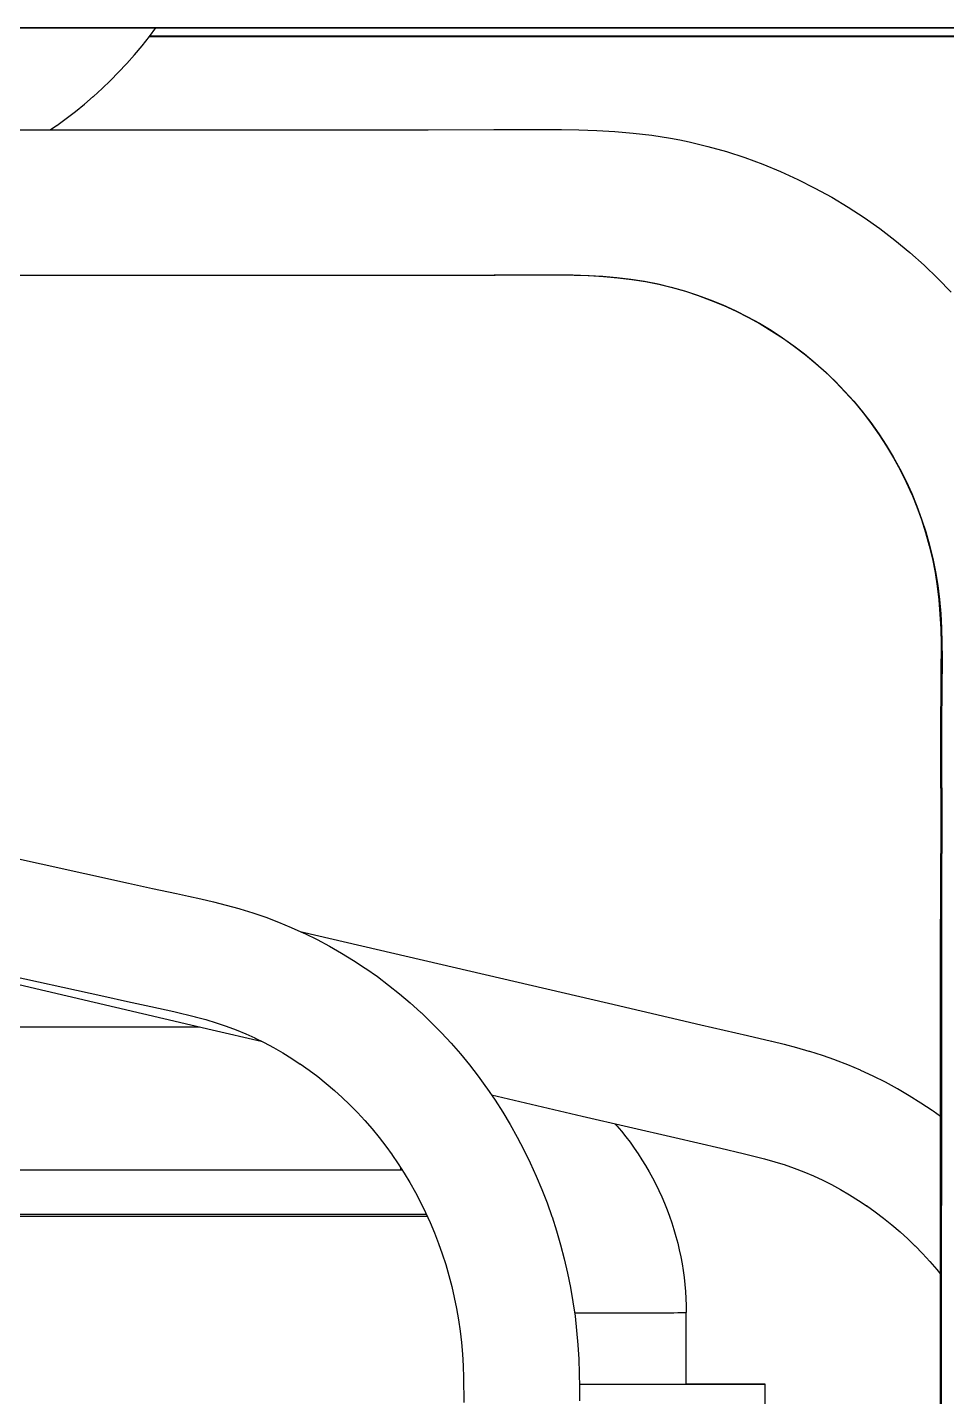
# Model space of a CAD drawing. Header units: millimetres. Extents: x -253 to 258, y -315 to 312.
# Drawn here: x 34.1 to 98, y -65.8 to 29.3 of the extents above; entities that cross this region are included whole.
import ezdxf

# ---------------------------------------------------------------- set-up
doc = ezdxf.new("R2010")
doc.units = ezdxf.units.MM
doc.layers.add('VISIBLE', color=7, linetype='Continuous')

msp = doc.modelspace()

# ---------------------------------------------------------------- linework, layer by layer
at = {"layer": 'VISIBLE'}
for p, q in [((-31.354, 29.315), (232.499, 29.315)), ((-31.354, 29.304), (212.202, 29.304)), ((-31.354, 29.297), (212.148, 29.297)), ((-31.354, 29.286), (212.068, 29.286)), ((42.053, 28.04), (42.559, 28.678)), ((42.559, 28.678), (43.015, 29.286)), ((42.569, 28.692), (207.767, 28.692)), ((42.577, 28.702), (207.844, 28.702)), ((42.583, 28.709), (207.895, 28.709)), ((42.591, 28.72), (212.068, 28.72)), ((41.53, 27.416), (42.053, 28.04)), ((40.423, 26.202), (40.978, 26.795)), ((40.978, 26.795), (40.991, 26.808)), ((40.991, 26.808), (41.53, 27.416)), ((39.853, 25.625), (40.423, 26.202)), ((38.669, 24.522), (39.268, 25.065)), ((39.268, 25.065), (39.853, 25.625)), ((37.413, 23.475), (38.04, 23.983)), ((38.04, 23.983), (38.653, 24.509)), ((38.653, 24.509), (38.669, 24.522)), ((36.12, 22.514), (36.773, 22.985)), ((36.773, 22.985), (37.413, 23.475)), ((-31.354, 22.209), (34.589, 22.209)), ((34.589, 22.209), (52.826, 22.209)), ((35.672, 22.209), (36.102, 22.502)), ((36.102, 22.502), (36.12, 22.514)), ((52.826, 22.209), (61.94, 22.207)), ((61.94, 22.207), (66.495, 22.217)), ((66.495, 22.217), (68.81, 22.228)), ((68.81, 22.228), (69.989, 22.233)), ((69.989, 22.233), (71.186, 22.228)), ((71.186, 22.228), (72.403, 22.208)), ((72.403, 22.208), (73.643, 22.165)), ((73.643, 22.165), (74.905, 22.09)), ((74.905, 22.09), (76.186, 21.979)), ((76.186, 21.979), (77.48, 21.825)), ((77.48, 21.825), (78.779, 21.621)), ((78.779, 21.621), (79.429, 21.5)), ((79.429, 21.5), (80.077, 21.364)), ((80.077, 21.364), (80.725, 21.214)), ((80.725, 21.214), (81.37, 21.051)), ((81.37, 21.051), (82.653, 20.687)), ((82.653, 20.687), (83.923, 20.272)), ((83.923, 20.272), (83.926, 20.271)), ((83.926, 20.271), (85.177, 19.81)), ((85.177, 19.81), (86.409, 19.305)), ((86.409, 19.305), (87.619, 18.755)), ((87.619, 18.755), (88.807, 18.16)), ((88.807, 18.16), (89.971, 17.521)), ((89.971, 17.521), (91.111, 16.838)), ((91.111, 16.838), (92.225, 16.113)), ((92.225, 16.113), (93.311, 15.346)), ((93.311, 15.346), (94.368, 14.538)), ((94.368, 14.538), (95.393, 13.692)), ((95.393, 13.692), (96.386, 12.807)), ((96.386, 12.807), (97.344, 11.886)), ((-31.354, 12.116), (34.589, 12.116)), ((-31.354, 12.108), (34.617, 12.108)), ((34.589, 12.116), (52.827, 12.116)), ((34.617, 12.108), (52.878, 12.108)), ((52.827, 12.116), (61.951, 12.114)), ((52.878, 12.108), (62.013, 12.106)), ((61.951, 12.114), (66.515, 12.125)), ((62.013, 12.106), (66.582, 12.117)), ((66.515, 12.125), (68.759, 12.135)), ((66.582, 12.117), (68.827, 12.128)), ((68.759, 12.135), (70.942, 12.137)), ((68.827, 12.128), (71.009, 12.128)), ((70.942, 12.137), (72.004, 12.122)), ((71.009, 12.128), (72.07, 12.112)), ((72.004, 12.122), (73.043, 12.089)), ((72.07, 12.112), (73.109, 12.078)), ((73.043, 12.089), (74.057, 12.034)), ((73.109, 12.078), (74.122, 12.02)), ((74.057, 12.034), (75.047, 11.952)), ((74.122, 12.02), (75.112, 11.935)), ((75.047, 11.952), (76.017, 11.839)), ((75.112, 11.935), (76.081, 11.818)), ((76.017, 11.839), (76.968, 11.693)), ((76.081, 11.818), (77.033, 11.668)), ((76.968, 11.693), (77.904, 11.508)), ((77.033, 11.668), (77.969, 11.48)), ((77.904, 11.508), (78.826, 11.285)), ((77.969, 11.48), (78.893, 11.254)), ((97.344, 11.886), (98.267, 10.929)), ((78.826, 11.285), (79.736, 11.026)), ((78.893, 11.254), (79.803, 10.991)), ((79.736, 11.026), (80.634, 10.731)), ((79.803, 10.991), (80.702, 10.693)), ((80.634, 10.731), (81.522, 10.403)), ((80.702, 10.693), (81.591, 10.362)), ((81.521, 10.404), (82.396, 10.043)), ((81.591, 10.362), (82.469, 9.998)), ((82.396, 10.043), (83.261, 9.65)), ((82.469, 9.998), (83.334, 9.602)), ((83.261, 9.65), (84.112, 9.225)), ((83.334, 9.602), (84.184, 9.174)), ((84.112, 9.225), (84.945, 8.768)), ((84.18, 9.176), (85.005, 8.721)), ((84.184, 9.174), (84.184, 9.174)), ((84.945, 8.768), (85.761, 8.281)), ((85.005, 8.721), (85.819, 8.231)), ((85.761, 8.281), (86.556, 7.762)), ((85.819, 8.231), (86.613, 7.71)), ((86.556, 7.762), (87.332, 7.214)), ((86.613, 7.71), (87.387, 7.16)), ((87.332, 7.214), (88.086, 6.638)), ((87.387, 7.16), (88.139, 6.581)), ((88.086, 6.638), (88.818, 6.033)), ((88.139, 6.581), (88.869, 5.974)), ((88.818, 6.033), (89.527, 5.401)), ((88.869, 5.974), (89.576, 5.341)), ((89.527, 5.401), (90.212, 4.743)), ((89.576, 5.341), (90.258, 4.681)), ((90.212, 4.743), (90.871, 4.06)), ((90.258, 4.681), (90.915, 3.997)), ((90.871, 4.06), (91.505, 3.353)), ((90.915, 3.997), (91.546, 3.288)), ((91.505, 3.353), (92.111, 2.622)), ((91.546, 3.288), (92.149, 2.556)), ((92.111, 2.622), (92.689, 1.869)), ((92.149, 2.556), (92.724, 1.803)), ((92.689, 1.869), (93.239, 1.094)), ((92.724, 1.803), (93.269, 1.028)), ((93.239, 1.094), (93.758, 0.3)), ((93.269, 1.028), (93.785, 0.233)), ((93.758, 0.3), (94.248, -0.514)), ((93.785, 0.233), (94.271, -0.581)), ((94.248, -0.514), (94.707, -1.346)), ((94.271, -0.581), (94.725, -1.413)), ((94.707, -1.346), (95.134, -2.194)), ((94.725, -1.413), (95.147, -2.261)), ((95.134, -2.194), (95.528, -3.057)), ((95.147, -2.261), (95.537, -3.123)), ((95.528, -3.057), (95.89, -3.933)), ((95.529, -3.104), (95.885, -3.977)), ((95.537, -3.123), (95.537, -3.123)), ((95.885, -3.977), (96.208, -4.864)), ((95.89, -3.933), (96.219, -4.822)), ((96.208, -4.864), (96.497, -5.763)), ((96.219, -4.822), (96.514, -5.723)), ((96.497, -5.763), (96.751, -6.673)), ((96.514, -5.723), (96.774, -6.634)), ((96.774, -6.634), (96.998, -7.556)), ((96.751, -6.673), (96.97, -7.594)), ((96.97, -7.594), (97.152, -8.528)), ((96.998, -7.556), (97.188, -8.491)), ((97.152, -8.528), (97.3, -9.477)), ((97.188, -8.491), (97.342, -9.44)), ((97.3, -9.477), (97.414, -10.444)), ((97.342, -9.44), (97.462, -10.407)), ((97.414, -10.444), (97.494, -11.432)), ((97.462, -10.407), (97.548, -11.395)), ((97.548, -11.395), (97.603, -12.405)), ((97.494, -11.432), (97.545, -12.443)), ((97.545, -12.443), (97.572, -13.477)), ((97.603, -12.405), (97.634, -13.438)), ((97.572, -13.477), (97.582, -14.533)), ((97.634, -13.438), (97.646, -14.493)), ((97.582, -15.611), (97.582, -14.533)), ((97.646, -14.493), (97.647, -15.572)), ((97.576, -16.71), (97.582, -15.611)), ((97.642, -16.671), (97.647, -15.572)), ((97.558, -18.952), (97.576, -16.71)), ((97.625, -18.918), (97.642, -16.671)), ((97.547, -23.502), (97.558, -18.952)), ((97.615, -23.484), (97.625, -18.918)), ((97.547, -23.502), (97.548, -28.049)), ((97.615, -23.484), (97.617, -28.048)), ((14.787, -24.303), (41.115, -30.107)), ((-4.397, -28.328), (46.925, -40.286)), ((97.542, -37.128), (97.548, -28.049)), ((97.615, -37.161), (97.617, -28.048)), ((41.115, -30.107), (42.763, -30.467)), ((42.763, -30.467), (44.432, -30.823)), ((44.432, -30.823), (45.279, -31.007)), ((45.279, -31.007), (46.137, -31.199)), ((46.137, -31.199), (47.008, -31.405)), ((13.049, -32.153), (39.39, -37.964)), ((47.008, -31.405), (47.891, -31.628)), ((47.891, -31.628), (48.782, -31.874)), ((48.782, -31.874), (48.849, -31.894)), ((48.849, -31.894), (49.743, -32.165)), ((49.743, -32.165), (50.639, -32.469)), ((50.639, -32.469), (51.531, -32.806)), ((51.531, -32.806), (52.418, -33.175)), ((52.418, -33.175), (53.297, -33.574)), ((53.037, -33.456), (74.454, -38.444)), ((53.297, -33.574), (53.357, -33.602)), ((53.357, -33.602), (54.224, -34.029)), ((54.224, -34.029), (55.077, -34.483)), ((55.077, -34.483), (55.917, -34.963)), ((55.917, -34.963), (56.743, -35.47)), ((56.743, -35.47), (57.554, -36.002)), ((57.554, -36.002), (57.605, -36.036)), ((57.605, -36.036), (58.4, -36.594)), ((58.4, -36.594), (59.18, -37.178)), ((39.39, -37.964), (41.036, -38.324)), ((59.18, -37.178), (59.943, -37.787)), ((59.943, -37.787), (60.689, -38.42)), ((97.525, -73.441), (97.542, -37.128)), ((97.611, -73.617), (97.615, -37.161)), ((41.036, -38.324), (42.665, -38.672)), ((42.665, -38.672), (44.254, -39.021)), ((60.689, -38.42), (61.417, -39.077)), ((74.454, -38.444), (80.878, -39.939)), ((44.254, -39.021), (45.77, -39.388)), ((45.747, -39.382), (46.486, -39.583)), ((45.747, -39.382), (45.747, -39.382)), ((46.486, -39.583), (47.209, -39.801)), ((47.209, -39.801), (47.886, -40.028)), ((61.417, -39.077), (61.457, -39.114)), ((61.457, -39.114), (62.165, -39.793)), ((62.165, -39.793), (62.854, -40.494)), ((15.377, -40.08), (46.042, -40.08)), ((46.925, -40.286), (50.335, -41.081)), ((47.884, -40.028), (48.579, -40.289)), ((47.884, -40.028), (47.885, -40.028)), ((48.579, -40.289), (49.26, -40.573)), ((49.26, -40.573), (49.881, -40.856)), ((49.871, -40.851), (50.533, -41.178)), ((49.871, -40.851), (49.871, -40.851)), ((62.854, -40.494), (63.523, -41.217)), ((80.878, -39.939), (82.488, -40.31)), ((82.488, -40.31), (84.118, -40.681)), ((84.118, -40.681), (85.781, -41.069)), ((50.533, -41.178), (51.187, -41.527)), ((51.187, -41.527), (51.832, -41.896)), ((63.523, -41.217), (64.172, -41.961)), ((85.781, -41.069), (85.817, -41.078)), ((85.817, -41.078), (86.664, -41.289)), ((86.664, -41.289), (87.524, -41.517)), ((87.524, -41.517), (88.393, -41.765)), ((88.393, -41.765), (88.427, -41.776)), ((88.427, -41.776), (89.3, -42.049)), ((51.832, -41.896), (52.467, -42.285)), ((52.467, -42.285), (53.047, -42.666)), ((53.04, -42.661), (53.653, -43.091)), ((53.04, -42.661), (53.04, -42.661)), ((64.172, -41.961), (64.8, -42.726)), ((64.8, -42.726), (65.407, -43.511)), ((89.3, -42.049), (90.174, -42.352)), ((90.174, -42.352), (90.207, -42.365)), ((90.207, -42.365), (91.078, -42.7)), ((91.078, -42.7), (91.944, -43.067)), ((53.653, -43.091), (54.254, -43.541)), ((54.254, -43.541), (54.841, -44.009)), ((65.407, -43.511), (65.991, -44.314)), ((91.944, -43.067), (91.975, -43.082)), ((91.975, -43.082), (92.832, -43.48)), ((92.832, -43.48), (93.679, -43.905)), ((54.841, -44.009), (55.416, -44.497)), ((55.416, -44.497), (55.962, -44.99)), ((65.991, -44.314), (66.016, -44.35)), ((66.016, -44.35), (66.577, -45.17)), ((93.679, -43.905), (94.514, -44.357)), ((94.514, -44.357), (94.543, -44.373)), ((94.543, -44.373), (95.363, -44.85)), ((55.936, -44.966), (56.484, -45.491)), ((55.936, -44.966), (55.936, -44.966)), ((56.484, -45.491), (57.016, -46.033)), ((66.329, -44.808), (72.628, -46.276)), ((66.577, -45.17), (67.114, -46.009)), ((95.363, -44.85), (96.17, -45.351)), ((96.17, -45.351), (96.962, -45.878)), ((57.016, -46.033), (57.534, -46.592)), ((67.114, -46.009), (67.628, -46.864)), ((72.628, -46.276), (79.064, -47.775)), ((96.962, -45.878), (97.013, -45.914)), ((97.013, -45.914), (97.538, -46.287)), ((57.534, -46.592), (58.035, -47.167)), ((58.035, -47.167), (58.52, -47.758)), ((67.628, -46.864), (68.118, -47.736)), ((74.908, -46.807), (75.046, -46.962)), ((75.046, -46.962), (75.359, -47.335)), ((75.359, -47.335), (75.664, -47.715)), ((58.52, -47.758), (58.989, -48.364)), ((58.989, -48.364), (59.424, -48.962)), ((68.118, -47.736), (68.583, -48.623)), ((75.664, -47.715), (75.958, -48.102)), ((75.958, -48.102), (76.244, -48.497)), ((79.064, -47.775), (80.671, -48.146)), ((80.671, -48.146), (82.259, -48.507)), ((59.416, -48.95), (59.85, -49.587)), ((59.416, -48.95), (59.416, -48.95)), ((68.583, -48.623), (69.024, -49.525)), ((76.244, -48.497), (76.519, -48.899)), ((76.519, -48.899), (76.785, -49.307)), ((76.785, -49.307), (77.04, -49.721)), ((82.259, -48.507), (83.812, -48.869)), ((83.812, -48.869), (85.307, -49.25)), ((85.307, -49.25), (86.03, -49.455)), ((15.377, -50.001), (60.021, -50.001)), ((59.85, -49.587), (60.267, -50.237)), ((60.021, -50.001), (60.023, -49.964)), ((60.021, -50.001), (60.117, -50.004)), ((60.023, -49.964), (60.025, -49.859)), ((60.267, -50.237), (60.666, -50.901)), ((69.024, -49.525), (69.439, -50.44)), ((77.04, -49.721), (77.285, -50.142)), ((77.285, -50.142), (77.52, -50.569)), ((86.03, -49.455), (86.734, -49.673)), ((86.669, -49.651), (87.362, -49.889)), ((86.669, -49.651), (86.669, -49.651)), ((87.362, -49.889), (88.041, -50.15)), ((88.041, -50.15), (88.707, -50.432)), ((60.666, -50.901), (61.046, -51.577)), ((69.439, -50.44), (69.828, -51.368)), ((77.52, -50.569), (77.744, -51.001)), ((77.744, -51.001), (77.958, -51.439)), ((88.707, -50.432), (89.362, -50.737)), ((89.362, -50.737), (89.948, -51.032)), ((89.947, -51.032), (90.584, -51.378)), ((89.947, -51.032), (89.947, -51.032)), ((61.046, -51.577), (61.407, -52.265)), ((61.407, -52.265), (61.748, -52.965)), ((69.828, -51.368), (70.192, -52.308)), ((77.958, -51.439), (78.161, -51.881)), ((78.161, -51.881), (78.353, -52.329)), ((90.584, -51.378), (91.214, -51.744)), ((91.214, -51.744), (91.835, -52.13)), ((91.835, -52.13), (92.443, -52.534)), ((-31.424, -53.221), (61.865, -53.221)), ((-31.418, -53.082), (61.802, -53.082)), ((61.748, -52.965), (62.07, -53.675)), ((70.192, -52.308), (70.529, -53.259)), ((78.353, -52.329), (78.534, -52.781)), ((78.534, -52.781), (78.703, -53.238)), ((78.703, -53.238), (78.862, -53.698)), ((92.393, -52.499), (92.993, -52.924)), ((92.393, -52.499), (92.393, -52.499)), ((92.993, -52.924), (93.58, -53.368)), ((62.07, -53.675), (62.373, -54.395)), ((70.529, -53.259), (70.537, -53.282)), ((70.537, -53.282), (70.846, -54.241)), ((78.862, -53.698), (79.009, -54.162)), ((79.009, -54.162), (79.144, -54.63)), ((93.58, -53.368), (94.155, -53.831)), ((94.155, -53.831), (94.717, -54.313)), ((62.373, -54.395), (62.655, -55.124)), ((62.655, -55.124), (62.908, -55.841)), ((70.846, -54.241), (71.129, -55.211)), ((79.144, -54.63), (79.268, -55.101)), ((79.268, -55.101), (79.381, -55.575)), ((94.717, -54.313), (95.265, -54.811)), ((95.265, -54.811), (95.777, -55.306)), ((62.908, -55.84), (63.149, -56.589)), ((62.908, -55.84), (62.908, -55.84)), ((71.129, -55.211), (71.385, -56.189)), ((79.381, -55.575), (79.482, -56.051)), ((79.482, -56.051), (79.571, -56.53)), ((95.761, -55.289), (96.283, -55.823)), ((95.761, -55.289), (95.761, -55.289)), ((96.283, -55.823), (96.79, -56.373)), ((63.149, -56.589), (63.369, -57.345)), ((71.385, -56.189), (71.614, -57.176)), ((79.571, -56.53), (79.648, -57.011)), ((79.648, -57.011), (79.714, -57.493)), ((96.79, -56.373), (97.281, -56.94)), ((97.281, -56.94), (97.533, -57.247)), ((63.369, -57.345), (63.569, -58.107)), ((71.614, -57.176), (71.816, -58.171)), ((79.714, -57.493), (79.768, -57.977)), ((79.768, -57.977), (79.809, -58.462)), ((63.569, -58.107), (63.747, -58.874)), ((63.747, -58.874), (63.905, -59.645)), ((71.816, -58.171), (71.99, -59.171)), ((79.809, -58.462), (79.839, -58.949)), ((63.905, -59.645), (64.041, -60.423)), ((71.99, -59.171), (72.135, -60.172)), ((79.839, -58.949), (79.857, -59.435)), ((79.857, -59.435), (79.863, -59.922)), ((64.041, -60.423), (64.154, -61.208)), ((72.1, -59.934), (72.342, -59.935)), ((72.135, -60.172), (72.249, -61.171)), ((72.342, -59.935), (72.745, -59.935)), ((72.745, -59.935), (73.143, -59.936)), ((73.143, -59.936), (73.531, -59.936)), ((73.531, -59.936), (73.905, -59.937)), ((73.905, -59.937), (74.262, -59.937)), ((74.262, -59.937), (74.601, -59.937)), ((74.601, -59.937), (74.921, -59.937)), ((74.921, -59.937), (75.241, -59.937)), ((75.241, -59.937), (75.58, -59.937)), ((75.58, -59.937), (75.937, -59.937)), ((75.937, -59.937), (76.31, -59.936)), ((76.31, -59.936), (76.697, -59.936)), ((76.697, -59.936), (77.094, -59.935)), ((77.094, -59.935), (77.495, -59.935)), ((77.495, -59.935), (77.894, -59.934)), ((77.894, -59.934), (78.284, -59.933)), ((78.284, -59.933), (78.653, -59.932)), ((78.653, -59.932), (78.992, -59.931)), ((78.992, -59.931), (79.289, -59.929)), ((79.289, -59.929), (79.533, -59.928)), ((79.533, -59.928), (79.715, -59.926)), ((79.715, -59.926), (79.827, -59.924)), ((79.827, -59.924), (79.863, -59.922)), ((79.863, -64.883), (79.863, -59.922)), ((64.154, -61.208), (64.243, -62.003)), ((72.249, -61.171), (72.333, -62.166)), ((64.243, -62.003), (64.31, -62.807)), ((72.333, -62.166), (72.39, -63.153)), ((64.31, -62.807), (64.355, -63.624)), ((64.355, -63.624), (64.383, -64.454)), ((72.39, -63.153), (72.425, -64.13)), ((64.383, -64.454), (64.405, -66.157)), ((72.425, -64.13), (72.445, -65.094)), ((72.441, -64.896), (72.745, -64.897)), ((72.441, -64.897), (72.759, -64.897)), ((72.445, -65.094), (72.453, -66.042)), ((72.745, -64.897), (73.143, -64.898)), ((73.143, -64.898), (73.531, -64.898)), ((73.531, -64.898), (73.905, -64.898)), ((73.905, -64.898), (74.262, -64.899)), ((74.262, -64.899), (74.601, -64.899)), ((74.601, -64.899), (74.921, -64.899)), ((74.921, -64.899), (75.241, -64.899)), ((75.241, -64.899), (75.58, -64.899)), ((75.58, -64.899), (75.937, -64.898)), ((75.937, -64.898), (76.31, -64.898)), ((76.31, -64.898), (76.697, -64.898)), ((76.697, -64.898), (77.094, -64.897)), ((77.08, -64.897), (85.339, -64.897)), ((77.094, -64.897), (77.495, -64.896)), ((77.495, -64.896), (77.894, -64.895)), ((77.894, -64.895), (78.284, -64.894)), ((78.284, -64.894), (78.653, -64.893)), ((78.653, -64.893), (78.992, -64.892)), ((78.992, -64.892), (79.289, -64.89)), ((79.289, -64.89), (79.533, -64.888)), ((79.533, -64.888), (79.715, -64.887)), ((79.715, -64.887), (79.827, -64.885)), ((79.827, -64.885), (79.863, -64.883)), ((79.827, -64.885), (79.863, -64.883)), ((79.863, -64.868), (85.301, -64.868)), ((85.301, -64.868), (85.339, -64.897)), ((85.339, -79.782), (85.339, -64.897))]:
    msp.add_line(p, q, dxfattribs=at)

doc.saveas('drawing.dxf')
